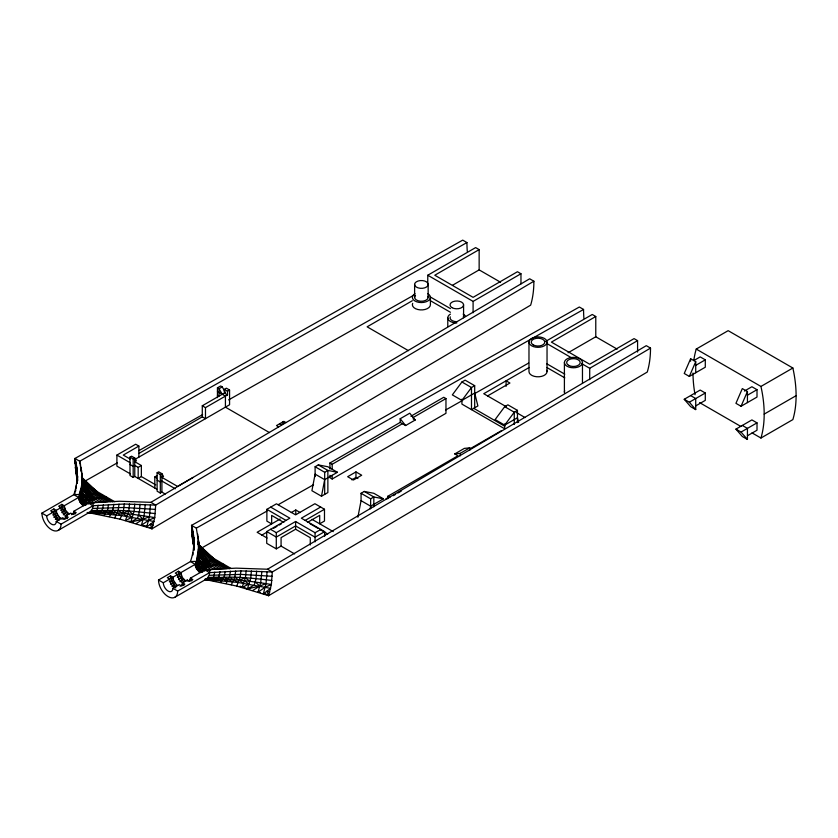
<?xml version="1.0" encoding="UTF-8"?>
<svg xmlns="http://www.w3.org/2000/svg" width="838" height="838" viewBox="0 0 838 838"><rect width="100%" height="100%" fill="white"/><g stroke="black" fill="none" stroke-linecap="round" stroke-linejoin="round"><path stroke-width="1.26" d="M217.451 397.652L217.44 387.816L220.635 385.972L222.227 386.894L225.422 392.425L202.283 405.781L202.283 416.832L139.077 453.327M71.419 514.679L73.178 513.673L73.817 511.274L88.179 502.978L119.488 501.25L150.892 502.339L529.668 278.782L533.89 281.222L155.679 505.105L124.275 504.015L92.966 505.743L61.048 524.169A13.544 7.814 60 0 1 51.474 529.7A13.544 7.814 60 0 1 41.9 513.118L73.817 494.692C77.903 483.107 78.343 470.286 74.938 458.48L462.712 240.129L466.934 242.559A111.37 64.306 60 0 0 467.3 251.473M85.267 505.157L83.391 505.743L80.008 502.172C85.696 489.245 81.674 474.622 79.725 461.246L74.938 458.48L75.86 472.045L77.484 481.546M189.032 581.268L190.436 578.168L204.797 569.871L236.117 568.143L267.511 569.222L646.287 345.675L650.508 348.105L272.298 571.987L240.904 570.908L209.584 572.637L177.666 591.062A13.544 7.814 60 0 1 168.092 596.593A13.544 7.814 60 0 1 158.518 580.011L190.436 561.575C194.531 550 194.971 537.179 191.556 525.374L579.341 307.012L583.552 309.452A111.37 64.306 60 0 0 583.918 318.367M198.616 546.271C198.721 554.976 191.902 566.75 202.817 571.746L200.01 572.637L196.626 569.065C202.314 556.139 198.292 541.516 196.343 528.139L191.556 525.374L192.478 538.939L194.112 548.429M74.938 458.48L77.484 480.719M194.112 547.602L191.556 525.374M146.221 525.96L141.423 525.258L148.609 520.293L154.758 517.601C132.802 514.029 110.438 511.075 88.179 512.563L120.096 519.172L152.013 528.778L154.758 517.601L155.679 505.105L150.892 502.339M260.44 592.497L258.041 592.152L265.237 587.187L271.376 584.484C249.452 580.996 226.92 577.853 204.797 579.446L236.714 586.066L268.631 595.671L271.376 584.484L272.298 571.987L267.511 569.222M77.567 479.231L77.086 470.547L77.295 483.453L77.044 479.65M194.039 545.004L193.704 537.441L194.018 543.621M150.473 504.727L149.415 516.69L146.723 526.987L154.045 521.487L121.185 515.538L88.179 512.563M267.092 571.61L266.034 583.573L263.342 593.87L270.664 588.37L237.814 582.431L204.797 579.446C226.878 575.13 249.651 577.822 271.889 580.462M145.246 504.424L144.052 515.852L141.423 525.258M261.875 571.317L260.681 582.745L258.041 592.152M140.019 504.204L139.412 511.746L137.683 518.146L130.77 522.053L128.748 521.058M256.638 571.097L256.04 578.629L254.302 585.039L247.388 588.946L243.334 586.946M134.771 504.067L134.101 511.295L130.77 522.053L133.357 522.001M251.4 570.961L250.73 578.178L247.388 588.946L249.975 588.884M129.523 504.005L128.79 510.918L125.428 520.576L132.195 517.203L127.889 513.841M246.152 570.888L245.408 577.811L242.056 587.469L240.118 586.129M194.018 548.429L193.913 550.346L193.662 546.533M110.323 501.616L94.642 492.304L81.475 477.073L96.957 491.466L89.561 495.415L82.501 501.972L80.008 502.172C76.488 494.912 83.266 487.171 81.998 479.378M124.275 504.015L123.469 510.625L120.096 519.172M240.904 570.908L240.087 577.518L236.714 586.066M119.038 504.109L118.148 510.405L114.754 517.863M235.656 571.003L234.766 577.298L231.372 584.746M75.86 472.045L76.206 470.191L75.347 467.426L76.866 476.675L76.447 475.963M192.478 538.939L192.824 537.085L191.965 534.309L193.484 543.569L193.075 542.856M113.8 504.287L112.837 510.279L109.411 516.627M230.419 571.17L229.455 577.162L226.04 583.52M108.563 504.528L107.526 510.216L104.09 515.485M225.181 571.422L224.144 577.11L220.708 582.368M103.346 504.864L102.226 510.248L98.769 514.417L93.657 512.846L93.468 513.443M219.965 571.746L218.854 577.131L215.387 581.31M98.151 505.262L96.946 510.352L93.657 512.846M214.769 572.155L213.564 577.235L210.087 580.336M58.241 530.37L90.158 511.945L92.641 508.425L93.364 502.496M174.87 597.264L206.787 578.838L209.259 575.308L209.982 569.39M63.447 519.288L65.196 518.272L65.835 515.883A6.767 3.907 60 0 1 61.048 507.587L58.66 506.204L61.844 504.361L64.243 505.743L65.647 510.468L69.03 514.04M77.599 477.534L76.206 470.191L77.442 475.775L76.834 472.569M88.011 504.319L88.179 502.978L92.966 505.743M180.065 586.181L181.815 585.165L182.454 582.766A6.767 3.907 60 0 1 177.666 574.48L175.278 573.098L178.473 571.254L180.861 572.637L182.265 577.351L185.648 580.933M194.049 542.825L193.473 539.347L194.018 543.736L192.824 537.085L194.06 542.668L193.463 539.452M204.64 571.212L204.797 569.871L209.584 572.637M81.066 500.359L79.243 500.59L82.386 487.758L81.695 473.983L83.224 488.502L89.561 495.415L99.9 502.004L107.767 501.553L93.427 492.901L82.145 479.346L81.695 475.974M197.684 567.242L195.862 567.483L195.39 565.87L196.186 561.366L190.436 561.575L195.223 564.341L180.861 572.637M324.683 479.65L315.109 474.13L311.914 490.712L321.488 496.232L324.683 479.65L337.452 472.286L327.868 466.756L318.293 464.912L315.109 466.756L315.109 476.581M357.878 517.245L361.063 500.663L361.063 493.289L364.258 491.445L373.832 493.289L383.406 498.82L370.637 506.183L370.145 508.739M76.572 476.759L77.725 480.352M193.19 543.642L193.473 545.098M53.873 508.97L56.261 510.352L56.9 513.485L59.812 517.737L59.194 520.052L55.968 516.051L53.873 508.97L50.678 510.813L53.066 512.196L54.47 516.91L57.853 520.492M65.039 516.679L67.166 515.443L67.794 513.139M170.491 575.863L172.879 577.246L173.529 580.378L176.43 584.631L175.812 586.946L172.597 582.934L170.491 575.863L167.296 577.707L169.695 579.089C169.905 582.777 172.157 586.59 175.718 587.909M184.412 580.022L183.794 582.337L179.426 575.957L178.473 571.254M78.772 498.977L81.642 487.926L82.019 476.351M195.39 565.87L198.271 554.819L198.637 543.234M198.292 565.095L197.569 566.802L200.586 567.316L204.755 570.416M695.718 372.742L695.718 361.681L690.617 358.737L684.237 373.476L689.339 376.419L705.292 367.212L705.292 359.837L700.191 356.894L693.812 360.581M689.339 376.419L695.718 361.681M741.043 406.273L747.433 391.535L742.321 388.591L735.942 403.329L741.043 406.273L757.007 397.065L757.007 389.691L751.895 386.747L744.448 391.042M58.66 516.522L55.329 519.455M66.631 511.913L63.311 514.846M175.278 583.416L171.947 586.338M183.26 578.807L179.929 581.74M461.916 381.992L452.342 394.887L461.916 400.417L474.685 393.043L477.88 405.948L471.49 409.635L471.49 387.523L461.916 381.992L465.111 380.148L474.685 385.679L474.685 407.792M461.916 400.417L471.49 387.523L474.685 385.679M517.455 422.656L517.455 410.369L507.88 404.838L504.686 406.681L495.111 419.587L504.686 425.107L517.455 417.743L518.617 422.425M504.686 425.107L514.26 412.212L517.455 410.369M199.36 545.779L198.093 543.967L211.26 559.187L226.941 568.51L216.518 568.887L206.19 562.298L199.853 555.395L198.093 543.967L213.575 558.359L206.19 562.298L197.621 570.51L200.921 570.458L213.292 565.095L222.751 563.649M136.102 523.614L143.162 519.183L149.415 516.69M252.72 590.507L259.78 586.066L266.034 583.573M149.751 527.479L152.013 528.778L530.653 305.147A111.433 64.337 60 0 0 533.89 281.222M264.965 593.555L268.631 595.671L647.271 372.041A111.433 64.337 60 0 0 650.508 348.105M222.227 386.894L219.032 388.738L217.44 387.816M224.301 391.838L224.301 389.387L226.375 388.183L229.57 390.026L229.57 404.764L134.426 459.695M427.768 284.092L427.768 275.231L475.638 247.587L479.147 249.619L479.147 269.888L452.53 285.255M130.456 473.952L116.901 466.127L116.901 455.076L135.683 444.234L138.878 446.067L138.878 457.129M224.301 389.387L227.496 391.22L229.57 390.026M138.878 446.067L123.291 455.076L130.068 458.983M202.283 405.781L205.478 407.624L227.496 394.908L227.496 391.22M479.147 249.619L434.786 275.231L473.093 297.343L517.455 271.732L520.964 273.754L520.964 283.893M156.758 489.141L134.771 476.445L133.179 477.367L129.984 475.523L129.984 457.098L131.587 456.176L134.771 458.019L136.374 460.785L134.771 461.707M129.984 457.098L133.179 458.941L134.771 458.019L134.771 476.445M412.338 300.716L367.128 326.82L408.462 350.682M51.987 512.489L54.114 511.264L56.429 511.882M59.969 507.88L62.096 506.655L64.4 507.273M41.9 513.118L46.687 515.883L53.066 512.196M56.261 510.352L61.048 507.587M64.243 505.743L78.604 497.458L73.817 494.692L79.558 494.472L80.857 500.129L86.199 504.864L82.155 504.843L94.684 498.83L106.133 496.766M52.7 514.899L56.9 513.485M60.682 510.3L64.882 508.886M129.984 464.472L133.179 466.316L134.771 465.394L138.176 467.353L141.36 465.509L141.36 476.571L155.774 484.888M53.842 517.276L57.665 515.077M61.823 512.667L65.647 510.468M46.687 515.883A6.767 3.907 60 0 0 51.474 524.169A6.767 3.907 60 0 0 56.261 521.414L62.641 517.727L65.039 519.11L68.234 517.266L65.835 515.883L70.622 513.118L73.021 514.501L76.206 512.657L73.817 511.274M141.36 476.571L138.176 478.404L138.176 467.353M165.254 494.043L161.902 492.116L160.309 493.037L157.115 491.194L157.115 472.768L158.717 471.846L161.902 473.68L163.504 476.445L161.902 477.367M154.8 488.009L154.8 476.948L156.926 475.722M157.115 472.768L160.309 474.601L161.902 473.68L161.902 492.116M427.768 275.231L473.093 301.397L520.964 273.754M193.138 477.398L177.541 486.396L161.242 476.99M400.197 422.415L400.197 418.728L409.772 413.207L415.198 420.016L405.623 425.547L400.197 422.415L329.942 462.974L329.942 469.123M410.903 416.235L443.731 397.285L445.963 398.574L445.963 413.312L332.183 479.011L329.942 477.723L329.942 475.261M329.942 462.974L332.183 464.262L402.439 423.703M413.144 417.523L445.963 398.574M545.496 341.475L592.257 314.48L595.776 316.502L595.776 336.771L568.049 352.788M315.109 466.756L324.683 472.286L327.868 470.443L337.452 472.286M595.776 316.502L551.414 342.114L589.711 364.226L634.073 338.615L637.582 340.647L637.582 352.044M283.82 522.441L271.659 515.422L271.659 523.897L266.872 521.131L266.872 509.336L276.456 503.816L295.605 514.867L314.91 503.722L324.484 509.253L324.484 521.037L319.697 523.802L319.697 515.328L307.41 522.42M529.197 367.473L483.746 393.713L506.089 406.608M168.606 579.372L170.732 578.147L173.047 578.765M158.518 580.011L163.305 582.766L169.695 579.089M172.879 577.246L177.666 574.48M355.961 471.909L347.665 476.707L353.406 480.017L361.702 475.23L355.961 471.909L355.961 477.44L351.813 479.839M487.58 395.924L509.923 383.029L506.089 380.819L506.089 386.339M169.328 581.792L173.529 580.378M177.3 577.183L181.5 575.769M280.175 518.984L257.14 532.277L267.081 538.027M291.289 512.563L295.762 509.986L300.182 512.542M321.488 496.232L327.868 492.555L327.868 470.443L318.293 464.912M170.46 584.17L174.283 581.96M178.442 579.561L182.265 577.351M294.63 553.928L281.076 546.104L276.289 548.869L266.714 543.338L266.714 531.543L289.854 518.188L270.705 507.126M261.55 535.262L267.071 532.078M273.691 528.254L277.001 526.348M279.211 525.07L281.421 523.792M163.305 582.766A6.767 3.907 60 0 0 168.092 591.062A6.767 3.907 60 0 0 172.879 588.297L179.269 584.61L181.657 585.992L184.852 584.149L182.454 582.766L187.241 580.011L189.639 581.383L192.834 579.55L190.436 578.168M270.548 529.333L276.289 532.654L295.605 521.498L315.067 532.738L320.818 529.427M320.65 507.032L301.345 518.188L324.641 531.638L324.641 536.351M305.179 520.398L324.484 509.253M310.28 544.983L310.28 537.713L295.605 529.239L281.076 537.629L281.076 546.104M581.782 363.702L589.711 368.28L637.582 340.647M361.063 493.289L370.637 498.82L373.832 496.976L383.406 498.82M387.711 498.788L387.711 496.326L457.967 455.767L454.772 453.924L464.346 448.393L469.772 447.848L469.772 450.299M324.641 531.638L315.067 537.168L295.605 525.929L276.289 537.074L266.714 531.543M454.772 453.924L460.198 453.368L469.772 447.848M469.804 448.938L501.501 430.638M385.962 498.82L388.036 497.615M393.347 495.656L395.609 494.347M397.882 493.037L401.276 491.078M693.822 360.434A111.433 64.337 60 0 1 696.242 349.058L728.159 330.664L792.863 368.018A111.433 64.337 60 0 1 796.1 395.683A111.433 64.337 60 0 1 792.863 419.608L760.946 438.033L752.021 432.89M695.718 365.368L705.292 359.837M690.617 395.588L695.718 398.532L695.718 409.593L690.617 406.639L684.237 399.276L700.191 390.058L705.292 393.012L705.292 400.375L695.718 405.906M684.237 399.276L689.339 402.219L705.292 393.012M696.242 349.09L760.946 386.444L792.863 368.018M747.433 395.222L757.007 389.691M742.321 425.442L747.433 428.386L747.433 439.447L742.321 436.493L735.942 429.129L751.895 419.911L757.007 422.865L757.007 430.229L747.433 435.76M760.946 438.033A111.433 64.337 60 0 0 764.183 414.108L796.1 395.683M735.942 429.129L741.043 432.073L757.007 422.865M85.403 480.897L117.268 462.869M138.899 450.645L202.628 414.601M228.638 399.894L414.276 294.903M202.031 547.79L266.893 511.096M278.279 504.665L313.559 484.71M445.575 410.044L462.649 400.386M475.167 393.315L528.652 363.064M466.934 242.559L79.725 461.246L79.767 463.456M196.343 528.139L583.552 309.452M242.056 587.469L248.813 584.086L244.518 580.724M99.146 513.212L91.688 510.531L118.148 510.405L122.495 513.327L128.79 510.918L155.271 513.568M234.766 577.298L239.113 580.21L245.408 577.811L249.913 581.321M80.521 499.081L81.338 498.778L80.186 498.044L81.726 497.646L83.968 500.422L88.137 503.523M197.139 565.975L197.957 565.671L196.815 564.938L199.161 552.064L198.187 537.168M130.77 522.053L143.162 519.183L138.679 515.108M247.388 588.946L259.78 586.066L255.297 581.991M92.662 503.209L94.495 502.831L82.344 495.373L81.014 488.46M210.202 569.913L208.369 570.29C202.712 567.274 197.129 562.329 197.632 555.353M99.9 502.004L97.208 502.36L81.611 492.922L81.726 497.646L80.364 491.477M216.518 568.887L213.837 569.253L198.229 559.805L198.344 564.54L200.586 567.316L200.921 570.458L198.774 571.736L202.817 571.746M92.641 508.425L124.076 507.493L155.575 509.399M209.259 575.308L240.695 574.386L272.203 576.293M90.158 511.945L95.522 511.976L102.226 510.248L110.166 514.207M118.148 510.405L128.79 510.918L133.294 514.427M80.857 500.129L81.705 500.045L81.674 501.051L82.459 500.171L82.501 501.972L80.993 503.628L84.303 503.575L82.344 495.373L85.413 498.998L91.751 503.397M197.475 567.012L198.323 566.928L198.302 567.934L199.077 567.064L199.119 568.855L196.626 569.065L195.862 567.483L196.815 564.938L198.344 564.54L196.982 558.359M87.11 512.5L90.818 513.003M204.964 579.55L207.447 579.896M83.968 500.422L80.94 499.919L81.674 498.201A175.551 8.558 -73.1 0 1 82.449 496.41M178.714 573.538L181.029 574.156M210.275 579.739L215.282 581.3M215.775 580.106L208.306 577.424L218.854 577.131L226.784 581.101M153.124 525.216L150.379 524.232L152.013 528.778M269.752 592.099L267.008 591.125L268.631 595.671M81.831 482.416L83.098 490.796L88.21 496.494L94.684 498.83L83.014 483.924L81.705 475.701M198.449 549.299L199.716 557.689L204.839 563.377L211.302 565.723L199.633 550.807L198.313 540.866M100.895 512.081L104.656 513.673M217.513 578.964L221.274 580.566M62.284 519.172L59.812 517.737M107.526 510.216L115.675 514.836M224.144 577.11L232.294 581.719M595.776 336.771L617.177 349.132M479.147 269.888L500.558 282.238M699.594 402.617L740.865 426.448M546.648 343.423L572.71 358.475M546.648 363.692L564.781 374.167M430.03 296.809L450.425 308.583M546.942 367.547L564.812 377.865M430.323 300.653L450.425 312.27M516.145 412.411L525.08 417.575M504.686 406.681L514.26 412.212L514.26 424.499M473.732 408.336L504.706 426.228M413.071 418.791L415.198 420.016M285.957 422.582L283.82 421.357L276.488 425.589L278.614 426.814M282.867 421.902L284.449 422.813L281.254 424.656L279.672 423.745M224.301 393.064L227.496 394.908M217.451 391.514L225.422 396.112L225.422 407.163L269.501 432.618M217.451 395.201L219.032 396.112L219.032 388.738L222.227 394.269M355.961 477.44L357.878 478.55M387.711 496.326L389.953 497.615M364.258 491.445L373.832 496.976L373.832 506.801M361.063 500.663L370.637 506.183M202.283 416.832L205.478 418.675L205.478 407.624M312.04 519.382L333.252 531.627M310.102 523.792L317.832 528.254M320.032 529.532L327.763 533.984M266.872 509.336L286.03 520.398M134.583 461.591L141.36 465.509M116.901 455.076L130.456 462.901M154.8 476.948L156.758 478.079M175.31 488.795L161.902 481.054L160.309 481.976L157.115 480.132M211.532 557.176L230.911 568.363M93.28 489.35L114.743 501.732M172.879 588.297L177.666 591.062M56.261 521.414L61.048 524.169M229.455 568.677L212.433 558.716L198.093 543.967M112.837 501.784L95.815 491.822L81.475 477.073M224.395 568.436L210.045 559.784L198.774 546.24L198.166 541.736L199.276 548.523L208.788 560.507L221.798 568.489M105.179 501.595L92.17 493.613L82.658 481.63L82.145 479.346M219.179 568.635L207.51 561.345L199.853 555.395M102.561 501.742L90.881 494.451L83.224 488.502M229.455 577.162L237.814 582.431M112.837 510.279L121.185 515.538M200.586 567.316L198.962 562.256L211.113 569.714M239.113 580.21L243.313 583.217M199.716 557.689L206.19 562.298M122.495 513.327L126.695 516.323M83.098 490.796L89.561 495.415M176.43 584.631L177.666 585.532M206.934 553.059L213.575 558.359M92.211 487.685L96.957 491.466M194.06 542.668L191.619 527.982L191.776 530.108M77.442 475.775L74.991 461.099L75.158 463.215M190.278 579.498L191.818 580.87M182.296 584.107L183.836 585.479M73.65 512.615L75.19 513.977M65.678 517.214L67.218 518.586M67.166 515.443L62.808 509.064L61.844 504.361M741.043 432.073L747.433 439.447M689.339 402.219L695.718 409.593M400.197 418.728L405.623 425.547M204.839 563.377L207.227 567.295M88.21 496.494L90.609 500.401M199.633 550.807L203.676 558.37L199.821 553.101L198.491 540.206M83.014 483.924L87.058 491.477L83.203 486.208L81.873 473.313M205.153 568.237L203.445 564.571L199.423 559.973L198.114 552.326M88.535 501.354L86.827 497.688L82.794 493.09L81.496 485.443M192.551 539.421L193.725 542.752M75.933 472.527L77.106 475.869M192.216 536.624L192.75 538.122M75.598 469.73L76.132 471.228M202.031 565.891L203.047 569.295M85.413 498.998L86.429 502.412M80.815 469.353L81.223 471.197L81.108 467.258M191.64 528.883L191.871 529.962M75.011 462L75.252 463.068M77.515 476.801L76.206 470.191M192.824 537.085L193.746 541.83M193.704 540.782L194.091 543.014M77.4 476.843L76.855 472.454L77.473 476.131M77.075 473.889L77.599 476.958M193.505 542.029L194.007 545.161M76.887 475.136L77.557 479.315M193.913 541.704L193.4 534.414M77.295 474.821L76.782 467.52M74.771 491.707L74.98 493.844M193.442 539.567L192.939 531.386M76.824 472.674L76.321 464.493M75.577 488.711L75.776 490.942M192.845 552.588L193.033 554.924M76.216 485.694L76.415 488.03M193.829 543.506L194.018 546.47M77.211 476.613L77.452 480.572M193.85 540.468L194.018 543.558M77.222 473.585L77.452 477.691M192.331 528.369L192.478 533.104M81.569 470.286L81.653 472.747M75.703 461.487L75.86 466.211M197.726 534.152L197.82 537.106M80.49 464.252L80.553 466.337M747.433 391.535L747.433 402.596M690.617 358.737L690.617 361.188M589.711 368.28L589.711 379.687M582.462 362.571A9.029 5.217 0 0 1 568.918 367.086A9.029 5.217 0 0 1 568.918 358.056A9.029 5.217 0 0 1 582.462 362.571L582.462 383.081M564.403 362.571L564.403 392.058M547.036 342.114A9.029 5.217 0 0 1 533.492 346.628A9.029 5.217 0 0 1 533.492 337.609A9.029 5.217 0 0 1 547.036 342.114L547.036 371.601M528.977 342.114L528.977 371.601A9.029 5.217 0 0 0 539.18 376.765A9.029 5.217 0 0 0 546.722 370.249M504.686 423.881L504.686 428.794L461.916 404.105L461.916 399.192M473.093 301.397L473.093 312.794M463.582 304.854L463.582 317.759A6.767 3.907 0 0 0 463.33 316.743M460.198 453.368L460.198 455.83M447.785 317.791L447.785 325.165A9.029 5.217 0 0 0 448.089 326.516M430.407 297.343L430.407 304.707A9.029 5.217 0 0 1 420.205 309.882A9.029 5.217 0 0 1 412.663 303.366M428.155 284.438A6.767 3.907 0 0 1 417.994 287.832A6.767 3.907 0 0 1 417.994 281.055A6.767 3.907 0 0 1 428.155 284.438L428.155 297.343M414.611 284.438L414.611 297.343M370.637 498.82L370.637 508.645M332.183 464.262L332.183 469.186M332.183 475.324L332.183 479.011M324.683 472.286L324.683 494.399M315.067 532.738L315.067 541.882M295.762 509.986L295.762 514.406M295.605 521.498L295.605 529.239M276.289 532.654L276.289 548.869M160.309 474.601L160.309 493.037M133.179 458.941L133.179 477.367M427.925 296.327A6.767 3.907 0 0 1 420.498 301.219A6.767 3.907 0 0 1 415.522 295.385M456.878 321.708A6.767 3.907 0 0 1 450.257 316.827M427.768 293.656A9.029 5.217 0 0 1 427.768 301.031A9.029 5.217 0 0 1 414.999 301.031A9.029 5.217 0 0 1 414.999 293.656M456.815 323.007A9.029 5.217 0 0 1 448.466 319.791A9.029 5.217 0 0 1 450.425 314.114M463.194 314.114A9.029 5.217 0 0 1 465.53 316.45M564.707 393.399A9.029 5.217 0 0 1 564.707 390.707M187.241 580.011A6.767 3.907 60 0 1 187.084 581.342M199.077 563.293A175.551 8.558 -73.1 0 1 199.821 561.628M695.048 394.719A111.433 64.337 60 0 1 693.005 373.015M760.946 386.444A111.433 64.337 60 0 1 764.183 414.108M452.07 307.693A6.767 3.907 0 0 0 463.372 305.87A6.767 3.907 0 0 0 454.992 301.135A6.767 3.907 0 0 0 452.07 307.693M568.698 365.368A6.767 3.907 0 0 0 579.99 363.545A6.767 3.907 0 0 0 571.61 358.811A6.767 3.907 0 0 0 568.698 365.368M533.219 344.879A6.767 3.907 0 0 0 544.543 343.13A6.767 3.907 0 0 0 536.257 338.343A6.767 3.907 0 0 0 533.219 344.879"/></g></svg>
